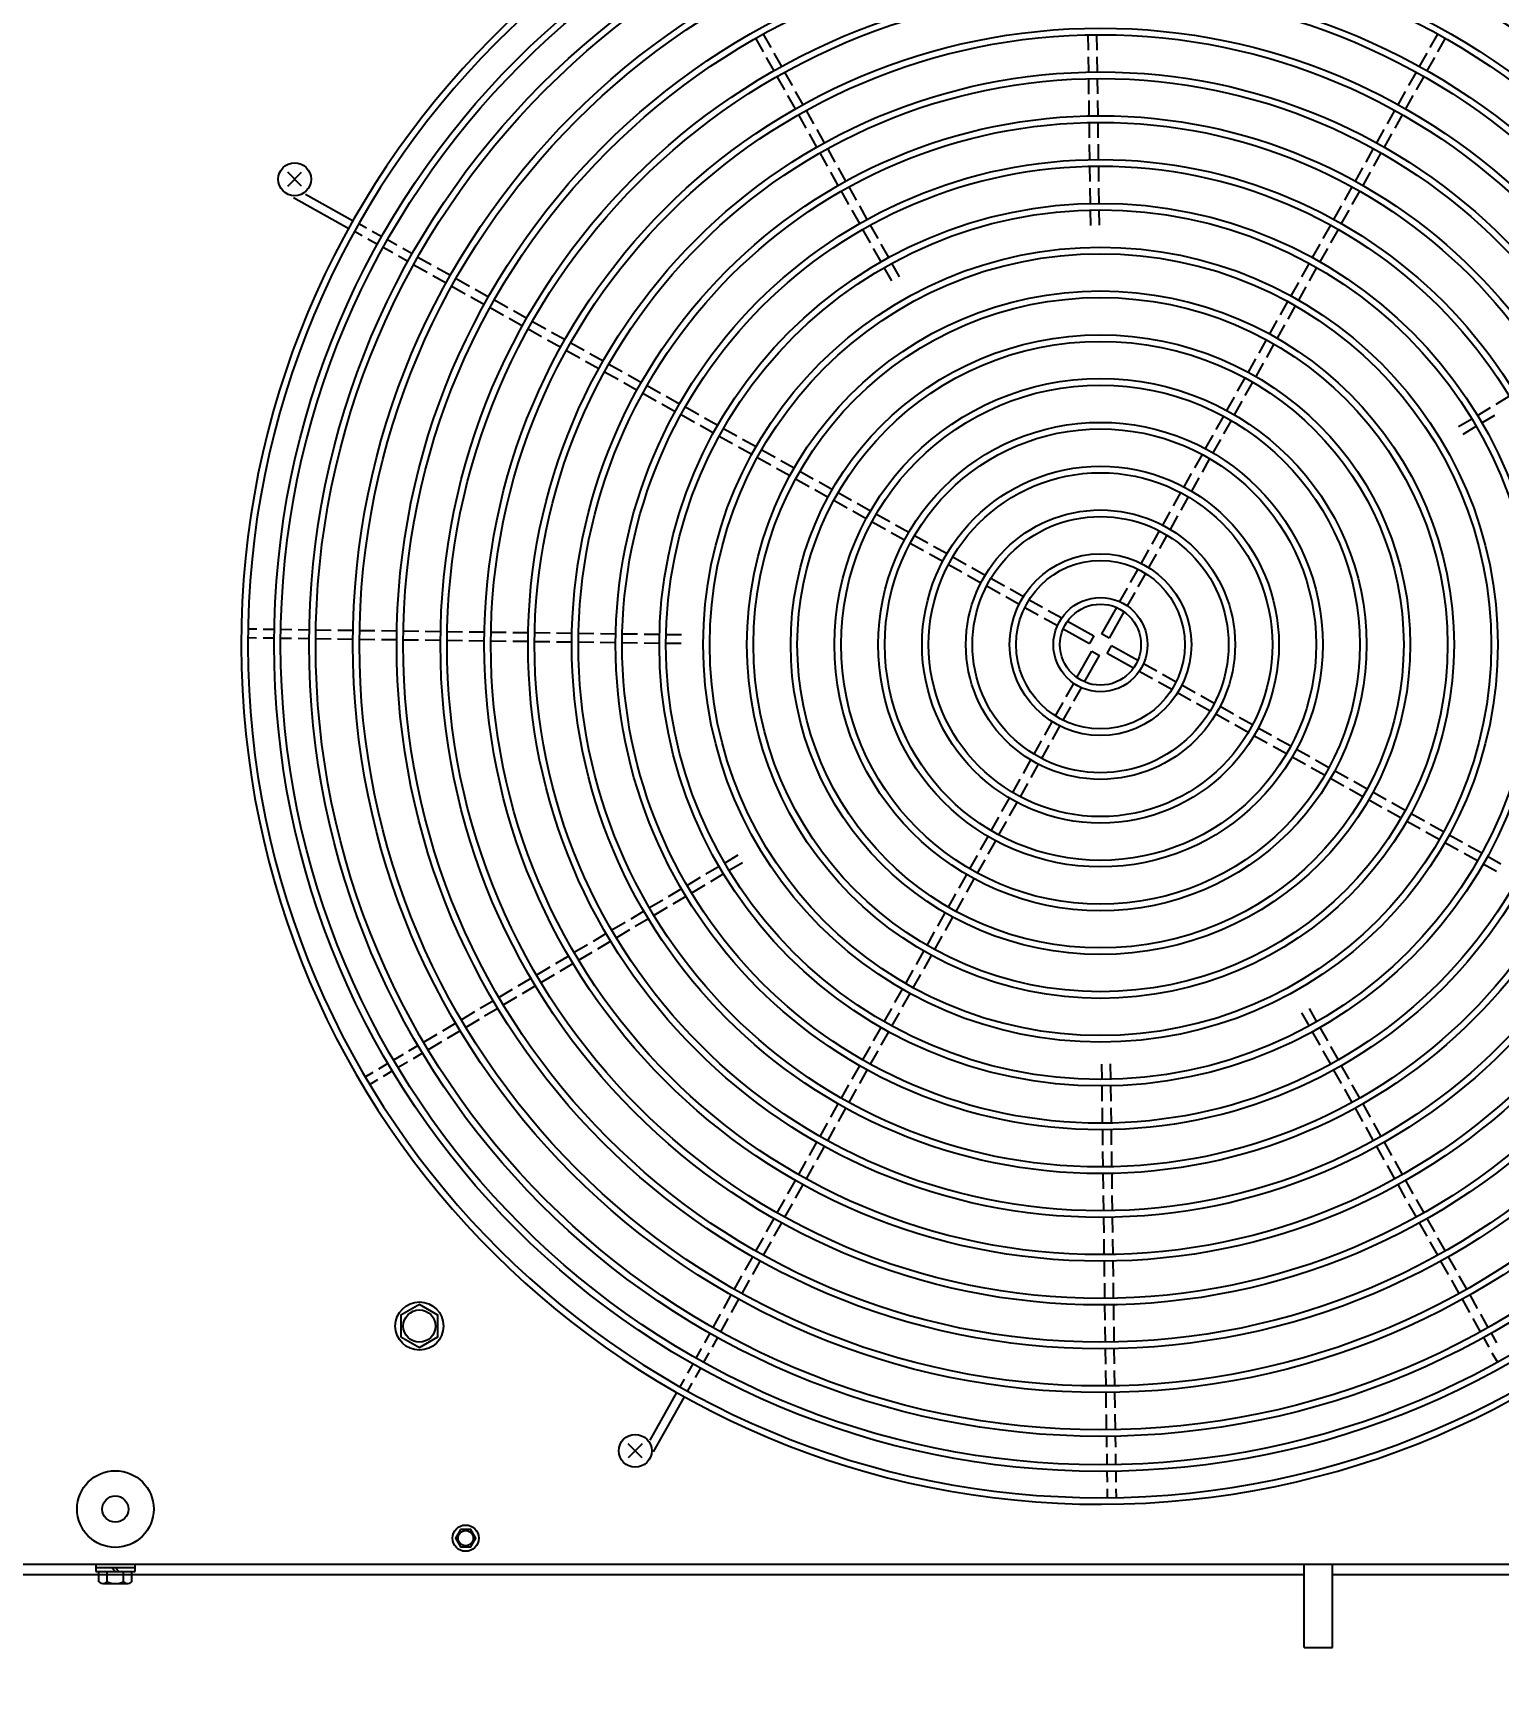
# Model space of a CAD drawing. Header units: millimetres. Extents: x -15161 to 10473752, y -72817 to 33960.
# Drawn here: x 72718.2 to 72785.1, y -45323.9 to -45247.9 of the extents above; entities that cross this region are included whole.
import ezdxf
from ezdxf import colors
from ezdxf.entities.mleader import LeaderData, LeaderLine
from ezdxf.enums import TextEntityAlignment as Align
from ezdxf.math import Vec2, Vec3

# ---------------------------------------------------------------- set-up
doc = ezdxf.new("R2010")
doc.units = ezdxf.units.MM
doc.styles.get("Standard").update_dxf_attribs({"font": 'arial.ttf'})

# ---------------------------------------------------------------- blocks, each defined once
blk = doc.blocks.new('機組圖灰底')
at = {"color": 8}
for p, q in [((81554.562, -33348.697), (81554.22, -33348.086)), ((81554.911, -33348.501), (81554.569, -33347.891)), ((81569.409, -33348.63), (81569.4, -33347.93)), ((81569.809, -33348.625), (81569.8, -33347.925)), ((81585.353, -33347.891), (81585.01, -33348.501)), ((81585.702, -33348.086), (81585.359, -33348.697)), ((81555.051, -33349.569), (81554.708, -33348.959)), ((81555.4, -33349.374), (81555.057, -33348.763)), ((81569.422, -33349.63), (81569.413, -33348.93)), ((81569.822, -33349.625), (81569.813, -33348.925)), ((81584.864, -33348.763), (81584.522, -33349.374)), ((81585.213, -33348.959), (81584.871, -33349.569)), ((81555.539, -33350.442), (81555.197, -33349.831)), ((81555.888, -33350.246), (81555.546, -33349.636)), ((81569.435, -33350.63), (81569.426, -33349.93)), ((81569.835, -33350.625), (81569.826, -33349.925)), ((81584.375, -33349.636), (81584.033, -33350.246)), ((81584.724, -33349.831), (81584.382, -33350.442)), ((81556.028, -33351.314), (81555.686, -33350.703)), ((81556.377, -33351.119), (81556.035, -33350.508)), ((81583.886, -33350.508), (81583.544, -33351.119)), ((81584.235, -33350.703), (81583.893, -33351.314)), ((81556.866, -33351.991), (81556.524, -33351.38)), ((81569.448, -33351.63), (81569.439, -33350.93)), ((81569.848, -33351.625), (81569.839, -33350.925)), ((81583.398, -33351.38), (81583.055, -33351.991)), ((81556.517, -33352.187), (81556.175, -33351.576)), ((81569.461, -33352.63), (81569.452, -33351.93)), ((81569.861, -33352.625), (81569.852, -33351.925)), ((81583.746, -33351.576), (81583.404, -33352.187)), ((81557.006, -33353.059), (81556.664, -33352.448)), ((81557.355, -33352.864), (81557.012, -33352.253)), ((81569.474, -33353.63), (81569.465, -33352.93)), ((81569.874, -33353.625), (81569.865, -33352.925)), ((81582.909, -33352.253), (81582.567, -33352.864)), ((81583.258, -33352.448), (81582.916, -33353.059)), ((81557.494, -33353.932), (81557.152, -33353.321)), ((81557.843, -33353.736), (81557.501, -33353.125)), ((81582.42, -33353.125), (81582.078, -33353.736)), ((81582.769, -33353.321), (81582.427, -33353.932)), ((81532.833, -33354.841), (81533.47, -33354.205)), ((81533.47, -33354.841), (81532.833, -33354.205)), ((81557.983, -33354.804), (81557.641, -33354.193)), ((81558.332, -33354.608), (81557.99, -33353.998)), ((81569.487, -33354.63), (81569.478, -33353.93)), ((81569.887, -33354.625), (81569.878, -33353.925)), ((81581.931, -33353.998), (81581.589, -33354.608)), ((81582.28, -33354.193), (81581.938, -33354.804)), ((81533.64, -33355.198), (81535.816, -33356.417)), ((81558.472, -33355.676), (81558.13, -33355.066)), ((81558.821, -33355.481), (81558.479, -33354.87)), ((81569.5, -33355.63), (81569.491, -33354.93)), ((81569.9, -33355.625), (81569.891, -33354.925)), ((81581.442, -33354.87), (81581.1, -33355.481)), ((81581.791, -33355.066), (81581.449, -33355.676)), ((81533.102, -33355.355), (81535.621, -33356.766)), ((81558.961, -33356.549), (81558.619, -33355.938)), ((81559.31, -33356.353), (81558.968, -33355.743)), ((81569.513, -33356.63), (81569.504, -33355.93)), ((81569.913, -33356.625), (81569.904, -33355.925)), ((81580.954, -33355.743), (81580.612, -33356.353)), ((81581.303, -33355.938), (81580.961, -33356.549)), ((81536.428, -33356.757), (81536.079, -33356.562)), ((81559.798, -33357.226), (81559.456, -33356.615)), ((81580.465, -33356.615), (81580.123, -33357.226)), ((81536.232, -33357.106), (81535.883, -33356.911)), ((81536.93, -33357.497), (81536.494, -33357.253)), ((81537.126, -33357.148), (81536.69, -33356.904)), ((81537.824, -33357.539), (81537.387, -33357.295)), ((81559.45, -33357.421), (81559.107, -33356.811)), ((81560.287, -33358.098), (81559.945, -33357.488)), ((81579.976, -33357.488), (81579.634, -33358.098)), ((81580.814, -33356.811), (81580.472, -33357.421)), ((81537.628, -33357.888), (81537.192, -33357.644)), ((81538.326, -33358.279), (81537.89, -33358.035)), ((81538.522, -33357.93), (81538.085, -33357.686)), ((81538.783, -33358.079), (81539.393, -33358.421)), ((81559.938, -33358.294), (81559.596, -33357.683)), ((81580.325, -33357.683), (81579.983, -33358.294)), ((81538.587, -33358.428), (81539.198, -33358.77)), ((81539.459, -33358.916), (81540.07, -33359.258)), ((81539.655, -33358.567), (81540.266, -33358.909)), ((81540.527, -33359.056), (81541.138, -33359.398)), ((81560.427, -33359.166), (81560.085, -33358.556)), ((81560.776, -33358.971), (81560.434, -33358.36)), ((81579.487, -33358.36), (81579.145, -33358.971)), ((81579.836, -33358.556), (81579.494, -33359.166)), ((81540.332, -33359.405), (81540.943, -33359.747)), ((81541.4, -33359.545), (81542.011, -33359.887)), ((81578.999, -33359.232), (81578.656, -33359.843)), ((81579.348, -33359.428), (81579.005, -33360.039)), ((81541.204, -33359.894), (81541.815, -33360.236)), ((81542.077, -33360.383), (81542.687, -33360.725)), ((81542.272, -33360.034), (81542.883, -33360.376)), ((81543.145, -33360.522), (81543.755, -33360.864)), ((81578.51, -33360.105), (81578.168, -33360.716)), ((81578.859, -33360.3), (81578.517, -33360.911)), ((81542.949, -33360.871), (81543.56, -33361.213)), ((81543.822, -33361.36), (81544.432, -33361.702)), ((81544.017, -33361.011), (81544.628, -33361.353)), ((81578.021, -33360.977), (81577.679, -33361.588)), ((81578.37, -33361.173), (81578.028, -33361.784)), ((81544.694, -33361.849), (81545.305, -33362.191)), ((81544.89, -33361.5), (81545.5, -33361.842)), ((81545.762, -33361.989), (81546.373, -33362.331)), ((81577.532, -33361.85), (81577.19, -33362.461)), ((81577.881, -33362.045), (81577.539, -33362.656)), ((81545.567, -33362.338), (81546.177, -33362.68)), ((81546.439, -33362.826), (81547.05, -33363.168)), ((81546.634, -33362.477), (81547.245, -33362.82)), ((81577.043, -33362.722), (81576.701, -33363.333)), ((81547.311, -33363.315), (81547.922, -33363.657)), ((81547.507, -33362.966), (81548.118, -33363.308)), ((81548.379, -33363.455), (81548.99, -33363.797)), ((81576.555, -33363.595), (81576.212, -33364.206)), ((81577.392, -33362.918), (81577.05, -33363.529)), ((81548.184, -33363.804), (81548.795, -33364.146)), ((81549.056, -33364.293), (81549.667, -33364.635)), ((81549.252, -33363.944), (81549.863, -33364.286)), ((81576.904, -33363.79), (81576.561, -33364.401)), ((81549.929, -33364.781), (81550.539, -33365.124)), ((81550.124, -33364.432), (81550.735, -33364.775)), ((81550.997, -33364.921), (81551.607, -33365.263)), ((81576.066, -33364.467), (81575.724, -33365.078)), ((81576.415, -33364.663), (81576.073, -33365.274)), ((81587.176, -33365.303), (81587.778, -33364.945)), ((81588.036, -33364.792), (81588.637, -33364.434)), ((81550.801, -33365.27), (81551.412, -33365.612)), ((81551.674, -33365.759), (81552.284, -33366.101)), ((81551.869, -33365.41), (81552.48, -33365.752)), ((81552.742, -33365.899), (81553.352, -33366.241)), ((81575.577, -33365.34), (81575.235, -33365.951)), ((81575.926, -33365.536), (81575.584, -33366.146)), ((81586.317, -33365.814), (81586.918, -33365.456)), ((81586.521, -33366.158), (81587.123, -33365.8)), ((81587.381, -33365.647), (81587.982, -33365.289)), ((81552.546, -33366.248), (81553.157, -33366.59)), ((81553.614, -33366.388), (81554.225, -33366.73)), ((81575.088, -33366.213), (81574.746, -33366.823)), ((81575.437, -33366.408), (81575.095, -33367.019)), ((81553.419, -33366.737), (81554.029, -33367.079)), ((81554.291, -33367.225), (81554.902, -33367.567)), ((81554.487, -33366.876), (81555.097, -33367.218)), ((81555.359, -33367.365), (81555.97, -33367.707)), ((81574.599, -33367.085), (81574.257, -33367.696)), ((81574.948, -33367.281), (81574.606, -33367.891)), ((81555.164, -33367.714), (81555.774, -33368.056)), ((81556.036, -33368.203), (81556.647, -33368.545)), ((81556.232, -33367.854), (81556.842, -33368.196)), ((81574.11, -33367.958), (81573.768, -33368.569)), ((81574.459, -33368.153), (81574.117, -33368.764)), ((81556.909, -33368.692), (81557.519, -33369.034)), ((81557.104, -33368.343), (81557.715, -33368.685)), ((81557.977, -33368.832), (81558.587, -33369.174)), ((81573.622, -33368.83), (81573.279, -33369.441)), ((81557.781, -33369.18), (81558.392, -33369.523)), ((81558.654, -33369.669), (81559.264, -33370.011)), ((81558.849, -33369.32), (81559.46, -33369.662)), ((81573.133, -33369.703), (81572.79, -33370.314)), ((81573.971, -33369.026), (81573.628, -33369.637)), ((81559.526, -33370.158), (81560.137, -33370.5)), ((81559.722, -33369.809), (81560.332, -33370.151)), ((81560.594, -33370.298), (81561.205, -33370.64)), ((81573.482, -33369.899), (81573.139, -33370.51)), ((81560.399, -33370.647), (81561.01, -33370.989)), ((81561.271, -33371.136), (81561.882, -33371.478)), ((81561.467, -33370.787), (81562.078, -33371.129)), ((81572.644, -33370.576), (81572.301, -33371.187)), ((81572.993, -33370.772), (81572.65, -33371.383)), ((81562.144, -33371.625), (81562.755, -33371.967)), ((81562.339, -33371.276), (81562.95, -33371.618)), ((81563.212, -33371.765), (81563.823, -33372.107)), ((81572.155, -33371.449), (81571.812, -33372.06)), ((81572.504, -33371.645), (81572.161, -33372.256)), ((81563.017, -33372.114), (81563.627, -33372.456)), ((81563.889, -33372.602), (81564.5, -33372.945)), ((81564.085, -33372.253), (81564.696, -33372.596)), ((81564.958, -33372.742), (81565.569, -33373.085)), ((81571.665, -33372.322), (81571.323, -33372.934)), ((81572.014, -33372.518), (81571.672, -33373.13)), ((81564.762, -33373.091), (81565.373, -33373.434)), ((81565.831, -33373.232), (81566.442, -33373.574)), ((81571.176, -33373.196), (81570.832, -33373.809)), ((81571.525, -33373.392), (81571.181, -33374.005)), ((81565.635, -33373.581), (81566.247, -33373.923)), ((81566.509, -33374.07), (81567.12, -33374.413)), ((81566.704, -33373.721), (81567.316, -33374.064)), ((81567.578, -33374.211), (81568.191, -33374.554)), ((81570.685, -33374.072), (81570.01, -33375.277)), ((81571.034, -33374.268), (81570.359, -33375.472)), ((81567.383, -33374.559), (81567.995, -33374.903)), ((81568.454, -33374.701), (81569.659, -33375.376)), ((81531.412, -33375.474), (81531.012, -33375.469)), ((81531.417, -33375.074), (81531.017, -33375.069)), ((81532.212, -33375.484), (81531.712, -33375.478)), ((81532.217, -33375.084), (81531.717, -33375.078)), ((81533.012, -33375.495), (81532.512, -33375.488)), ((81533.017, -33375.095), (81532.517, -33375.088)), ((81533.812, -33375.505), (81533.312, -33375.499)), ((81533.817, -33375.105), (81533.317, -33375.099)), ((81534.812, -33375.52), (81534.112, -33375.511)), ((81534.817, -33375.12), (81534.117, -33375.111)), ((81535.811, -33375.533), (81535.112, -33375.524)), ((81535.817, -33375.133), (81535.117, -33375.124)), ((81536.811, -33375.546), (81536.111, -33375.536)), ((81536.817, -33375.146), (81536.117, -33375.136)), ((81537.811, -33375.558), (81537.111, -33375.549)), ((81537.817, -33375.158), (81537.117, -33375.149)), ((81538.811, -33375.571), (81538.111, -33375.562)), ((81538.816, -33375.171), (81538.117, -33375.162)), ((81539.811, -33375.584), (81539.111, -33375.575)), ((81539.816, -33375.184), (81539.116, -33375.175)), ((81540.811, -33375.597), (81540.111, -33375.588)), ((81540.816, -33375.197), (81540.116, -33375.188)), ((81541.811, -33375.61), (81541.111, -33375.601)), ((81541.816, -33375.21), (81541.116, -33375.201)), ((81542.811, -33375.623), (81542.111, -33375.614)), ((81542.816, -33375.223), (81542.116, -33375.214)), ((81543.811, -33375.636), (81543.111, -33375.627)), ((81543.816, -33375.236), (81543.116, -33375.227)), ((81544.811, -33375.649), (81544.111, -33375.64)), ((81544.816, -33375.249), (81544.116, -33375.24)), ((81545.811, -33375.662), (81545.111, -33375.653)), ((81545.816, -33375.262), (81545.116, -33375.253)), ((81546.811, -33375.675), (81546.111, -33375.666)), ((81546.816, -33375.275), (81546.116, -33375.266)), ((81547.811, -33375.688), (81547.111, -33375.679)), ((81547.816, -33375.288), (81547.116, -33375.279)), ((81548.811, -33375.701), (81548.111, -33375.692)), ((81548.816, -33375.301), (81548.116, -33375.292)), ((81549.811, -33375.714), (81549.111, -33375.705)), ((81549.816, -33375.314), (81549.116, -33375.305)), ((81550.811, -33375.727), (81550.111, -33375.718)), ((81550.816, -33375.327), (81550.116, -33375.318)), ((81568.258, -33375.05), (81569.463, -33375.725)), ((81569.659, -33375.376), (81569.463, -33375.725)), ((81570.359, -33375.472), (81570.01, -33375.277)), ((81568.887, -33377.281), (81569.562, -33376.077)), ((81569.236, -33377.477), (81569.911, -33376.272)), ((81569.562, -33376.077), (81569.911, -33376.272)), ((81570.263, -33376.173), (81570.458, -33375.824)), ((81571.467, -33376.848), (81570.263, -33376.173)), ((81571.663, -33376.499), (81570.458, -33375.824)), ((81572.343, -33377.338), (81571.73, -33376.995)), ((81572.539, -33376.99), (81571.926, -33376.646)), ((81573.413, -33377.479), (81572.801, -33377.136)), ((81568.397, -33378.157), (81568.74, -33377.544)), ((81568.746, -33378.353), (81569.089, -33377.74)), ((81573.217, -33377.828), (81572.605, -33377.485)), ((81574.091, -33378.317), (81573.479, -33377.975)), ((81574.286, -33377.968), (81573.675, -33377.626)), ((81567.907, -33379.031), (81568.25, -33378.419)), ((81568.256, -33379.227), (81568.599, -33378.615)), ((81574.964, -33378.807), (81574.352, -33378.464)), ((81575.159, -33378.458), (81574.548, -33378.115)), ((81576.032, -33378.947), (81575.421, -33378.604)), ((81567.418, -33379.904), (81567.76, -33379.293)), ((81567.767, -33380.1), (81568.109, -33379.489)), ((81575.836, -33379.296), (81575.225, -33378.953)), ((81576.709, -33379.784), (81576.098, -33379.442)), ((81576.905, -33379.435), (81576.294, -33379.093)), ((81577.777, -33379.924), (81577.166, -33379.582)), ((81566.929, -33380.777), (81567.271, -33380.166)), ((81567.278, -33380.973), (81567.62, -33380.362)), ((81577.582, -33380.273), (81576.971, -33379.931)), ((81578.65, -33380.413), (81578.039, -33380.071)), ((81566.44, -33381.65), (81566.782, -33381.039)), ((81578.454, -33380.762), (81577.844, -33380.42)), ((81579.327, -33381.251), (81578.716, -33380.909)), ((81579.523, -33380.902), (81578.912, -33380.56)), ((81580.395, -33381.391), (81579.784, -33381.049)), ((81566.789, -33381.846), (81567.131, -33381.235)), ((81580.2, -33381.74), (81579.589, -33381.398)), ((81581.268, -33381.88), (81580.657, -33381.538)), ((81565.951, -33382.523), (81566.293, -33381.912)), ((81566.3, -33382.719), (81566.642, -33382.108)), ((81581.072, -33382.229), (81580.461, -33381.887)), ((81581.945, -33382.717), (81581.334, -33382.375)), ((81582.14, -33382.369), (81581.529, -33382.026)), ((81583.013, -33382.857), (81582.402, -33382.515)), ((81565.462, -33383.396), (81565.804, -33382.785)), ((81565.811, -33383.591), (81566.153, -33382.98)), ((81582.817, -33383.206), (81582.206, -33382.864)), ((81583.69, -33383.695), (81583.079, -33383.353)), ((81583.885, -33383.346), (81583.274, -33383.004)), ((81564.973, -33384.268), (81565.315, -33383.658)), ((81565.322, -33384.464), (81565.664, -33383.853)), ((81584.562, -33384.184), (81583.951, -33383.842)), ((81584.758, -33383.835), (81584.147, -33383.493)), ((81585.63, -33384.324), (81585.019, -33383.982)), ((81564.484, -33385.141), (81564.826, -33384.53)), ((81564.833, -33385.336), (81565.175, -33384.726)), ((81585.435, -33384.673), (81584.824, -33384.331)), ((81586.307, -33385.161), (81585.696, -33384.819)), ((81586.503, -33384.812), (81585.892, -33384.47)), ((81553.4, -33385.391), (81552.799, -33385.749)), ((81563.995, -33386.013), (81564.337, -33385.403)), ((81564.344, -33386.209), (81564.686, -33385.598)), ((81587.18, -33385.65), (81586.569, -33385.308)), ((81587.375, -33385.301), (81586.764, -33384.959)), ((81588.248, -33385.79), (81587.637, -33385.448)), ((81551.681, -33386.413), (81551.079, -33386.771)), ((81552.541, -33385.902), (81551.939, -33386.26)), ((81552.745, -33386.246), (81552.143, -33386.604)), ((81553.605, -33385.735), (81553.003, -33386.092)), ((81563.506, -33386.886), (81563.849, -33386.275)), ((81588.052, -33386.139), (81587.441, -33385.797)), ((81550.822, -33386.924), (81550.22, -33387.282)), ((81551.886, -33386.757), (81551.284, -33387.115)), ((81563.018, -33387.759), (81563.36, -33387.148)), ((81563.855, -33387.082), (81564.198, -33386.471)), ((81549.103, -33387.947), (81548.501, -33388.305)), ((81549.962, -33387.436), (81549.36, -33387.793)), ((81550.167, -33387.779), (81549.565, -33388.137)), ((81551.026, -33387.268), (81550.424, -33387.626)), ((81563.367, -33387.954), (81563.709, -33387.343)), ((81548.243, -33388.458), (81547.641, -33388.816)), ((81549.307, -33388.291), (81548.705, -33388.648)), ((81562.529, -33388.631), (81562.871, -33388.02)), ((81562.878, -33388.827), (81563.22, -33388.216)), ((81546.524, -33389.48), (81545.922, -33389.838)), ((81547.384, -33388.969), (81546.782, -33389.327)), ((81547.588, -33389.313), (81546.986, -33389.671)), ((81548.448, -33388.802), (81547.846, -33389.16)), ((81562.04, -33389.504), (81562.382, -33388.893)), ((81562.389, -33389.699), (81562.731, -33389.088)), ((81545.665, -33389.992), (81545.063, -33390.349)), ((81546.729, -33389.824), (81546.127, -33390.182)), ((81561.551, -33390.376), (81561.893, -33389.765)), ((81561.9, -33390.572), (81562.242, -33389.961)), ((81544.805, -33390.503), (81544.203, -33390.861)), ((81545.01, -33390.846), (81544.408, -33391.204)), ((81545.869, -33390.335), (81545.267, -33390.693)), ((81561.062, -33391.249), (81561.405, -33390.638)), ((81561.411, -33391.444), (81561.754, -33390.833)), ((81543.086, -33391.525), (81542.484, -33391.883)), ((81543.946, -33391.014), (81543.344, -33391.372)), ((81544.15, -33391.358), (81543.548, -33391.715)), ((81560.574, -33392.121), (81560.916, -33391.51)), ((81560.923, -33392.316), (81561.265, -33391.706)), ((81542.227, -33392.036), (81541.625, -33392.394)), ((81542.431, -33392.38), (81541.829, -33392.738)), ((81543.291, -33391.869), (81542.689, -33392.227)), ((81560.085, -33392.993), (81560.427, -33392.383)), ((81579.494, -33392.383), (81579.836, -33392.993)), ((81540.508, -33393.059), (81539.906, -33393.416)), ((81541.367, -33392.547), (81540.765, -33392.905)), ((81541.572, -33392.891), (81540.97, -33393.249)), ((81559.596, -33393.866), (81559.938, -33393.255)), ((81560.434, -33393.189), (81560.776, -33392.578)), ((81579.145, -33392.578), (81579.487, -33393.189)), ((81579.983, -33393.255), (81580.325, -33393.866)), ((81539.648, -33393.57), (81539.046, -33393.928)), ((81539.853, -33393.914), (81539.251, -33394.271)), ((81540.712, -33393.402), (81540.11, -33393.76)), ((81559.945, -33394.061), (81560.287, -33393.451)), ((81579.634, -33393.451), (81579.976, -33394.061)), ((81538.1, -33394.488), (81537.67, -33394.744)), ((81538.788, -33394.079), (81538.358, -33394.335)), ((81538.992, -33394.423), (81538.562, -33394.679)), ((81559.107, -33394.738), (81559.45, -33394.128)), ((81559.456, -33394.934), (81559.798, -33394.323)), ((81580.123, -33394.323), (81580.465, -33394.934)), ((81580.472, -33394.128), (81580.814, -33394.738)), ((81536.725, -33395.306), (81536.381, -33395.511)), ((81537.412, -33394.897), (81536.983, -33395.153)), ((81537.617, -33395.241), (81537.187, -33395.497)), ((81538.305, -33394.832), (81537.875, -33395.088)), ((81558.619, -33395.611), (81558.961, -33395)), ((81558.968, -33395.806), (81559.31, -33395.196)), ((81570.008, -33394.924), (81570.017, -33395.624)), ((81570.408, -33394.919), (81570.417, -33395.619)), ((81580.612, -33395.196), (81580.954, -33395.806)), ((81580.961, -33395), (81581.303, -33395.611)), ((81536.929, -33395.65), (81536.586, -33395.854)), ((81558.13, -33396.483), (81558.472, -33395.873)), ((81558.479, -33396.679), (81558.821, -33396.068)), ((81570.021, -33395.924), (81570.03, -33396.624)), ((81570.421, -33395.919), (81570.43, -33396.619)), ((81581.1, -33396.068), (81581.442, -33396.679)), ((81581.449, -33395.873), (81581.791, -33396.483)), ((81557.641, -33397.356), (81557.983, -33396.745)), ((81557.99, -33397.551), (81558.332, -33396.941)), ((81570.034, -33396.924), (81570.043, -33397.624)), ((81570.434, -33396.919), (81570.443, -33397.619)), ((81581.589, -33396.941), (81581.931, -33397.551)), ((81581.938, -33396.745), (81582.28, -33397.356)), ((81557.152, -33398.228), (81557.494, -33397.617)), ((81557.501, -33398.424), (81557.843, -33397.813)), ((81582.078, -33397.813), (81582.42, -33398.424)), ((81582.427, -33397.617), (81582.769, -33398.228)), ((81556.664, -33399.101), (81557.006, -33398.49)), ((81570.047, -33397.924), (81570.056, -33398.624)), ((81570.447, -33397.919), (81570.456, -33398.619)), ((81582.916, -33398.49), (81583.258, -33399.101)), ((81556.175, -33399.973), (81556.517, -33399.362)), ((81557.012, -33399.296), (81557.355, -33398.685)), ((81570.06, -33398.924), (81570.069, -33399.624)), ((81570.46, -33398.919), (81570.469, -33399.619)), ((81582.567, -33398.685), (81582.909, -33399.296)), ((81583.404, -33399.362), (81583.746, -33399.973)), ((81556.524, -33400.169), (81556.866, -33399.558)), ((81570.073, -33399.924), (81570.082, -33400.624)), ((81570.473, -33399.919), (81570.482, -33400.619)), ((81583.055, -33399.558), (81583.398, -33400.169)), ((81555.686, -33400.846), (81556.028, -33400.235)), ((81556.035, -33401.041), (81556.377, -33400.43)), ((81583.544, -33400.43), (81583.886, -33401.041)), ((81583.893, -33400.235), (81584.235, -33400.846)), ((81555.197, -33401.718), (81555.539, -33401.107)), ((81555.546, -33401.913), (81555.888, -33401.303)), ((81570.086, -33400.924), (81570.095, -33401.624)), ((81570.486, -33400.919), (81570.495, -33401.619)), ((81584.033, -33401.303), (81584.375, -33401.913)), ((81584.382, -33401.107), (81584.724, -33401.718)), ((81554.708, -33402.59), (81555.051, -33401.98)), ((81555.057, -33402.786), (81555.4, -33402.175)), ((81570.099, -33401.924), (81570.108, -33402.624)), ((81570.499, -33401.919), (81570.508, -33402.619)), ((81584.522, -33402.175), (81584.864, -33402.786)), ((81584.871, -33401.98), (81585.213, -33402.59)), ((81554.22, -33403.463), (81554.562, -33402.852)), ((81554.569, -33403.658), (81554.911, -33403.048)), ((81570.112, -33402.924), (81570.121, -33403.624)), ((81570.512, -33402.919), (81570.521, -33403.619)), ((81585.01, -33403.048), (81585.353, -33403.658)), ((81585.359, -33402.852), (81585.702, -33403.463)), ((81553.731, -33404.335), (81554.073, -33403.725)), ((81554.08, -33404.531), (81554.422, -33403.92)), ((81570.125, -33403.924), (81570.134, -33404.624)), ((81570.525, -33403.919), (81570.534, -33404.619)), ((81585.499, -33403.92), (81585.841, -33404.531)), ((81585.848, -33403.725), (81586.19, -33404.335)), ((81553.242, -33405.208), (81553.584, -33404.597)), ((81586.337, -33404.597), (81586.679, -33405.208)), ((81553.591, -33405.403), (81553.933, -33404.793)), ((81570.138, -33404.924), (81570.147, -33405.624)), ((81570.538, -33404.919), (81570.547, -33405.619)), ((81585.988, -33404.793), (81586.33, -33405.403)), ((81552.753, -33406.08), (81553.096, -33405.469)), ((81553.102, -33406.276), (81553.445, -33405.665)), ((81570.151, -33405.924), (81570.16, -33406.624)), ((81570.551, -33405.919), (81570.56, -33406.619)), ((81586.477, -33405.665), (81586.819, -33406.276)), ((81586.826, -33405.469), (81587.168, -33406.08)), ((81552.265, -33406.953), (81552.607, -33406.342)), ((81552.614, -33407.148), (81552.956, -33406.537)), ((81570.164, -33406.924), (81570.173, -33407.624)), ((81570.564, -33406.919), (81570.573, -33407.619)), ((81586.965, -33406.537), (81587.308, -33407.148)), ((81587.314, -33406.342), (81587.657, -33406.953)), ((81552.117, -33407.214), (81551.872, -33407.65)), ((81552.466, -33407.409), (81552.221, -33407.845)), ((81587.454, -33407.41), (81587.699, -33407.846)), ((81587.803, -33407.214), (81588.048, -33407.651)), ((81551.726, -33407.911), (81551.481, -33408.348)), ((81552.075, -33408.107), (81551.83, -33408.543)), ((81570.177, -33407.924), (81570.186, -33408.624)), ((81570.577, -33407.919), (81570.586, -33408.619)), ((81587.845, -33408.108), (81588.09, -33408.544)), ((81551.335, -33408.609), (81551.09, -33409.046)), ((81551.683, -33408.805), (81551.439, -33409.241)), ((81570.19, -33408.924), (81570.199, -33409.624)), ((81570.59, -33408.919), (81570.599, -33409.618)), ((81549.384, -33412.095), (81550.603, -33409.919)), ((81550.943, -33409.307), (81550.748, -33409.656)), ((81551.292, -33409.503), (81551.097, -33409.852)), ((81570.203, -33409.924), (81570.212, -33410.624)), ((81570.603, -33409.918), (81570.612, -33410.618)), ((81549.541, -33412.633), (81550.952, -33410.114)), ((81570.215, -33410.924), (81570.225, -33411.624)), ((81570.615, -33410.918), (81570.625, -33411.618)), ((81549.027, -33412.902), (81548.391, -33412.265)), ((81549.027, -33412.265), (81548.391, -33412.902)), ((81570.234, -33411.923), (81570.241, -33412.423)), ((81570.634, -33411.918), (81570.641, -33412.418)), ((81570.245, -33412.723), (81570.251, -33413.223)), ((81570.245, -33412.723), (81570.251, -33413.223)), ((81570.645, -33412.718), (81570.651, -33413.218)), ((81570.645, -33412.718), (81570.651, -33413.218)), ((81570.255, -33413.523), (81570.258, -33413.774)), ((81570.255, -33413.523), (81570.262, -33414.023)), ((81570.655, -33413.518), (81570.658, -33413.774)), ((81570.655, -33413.518), (81570.662, -33414.018)), ((81570.266, -33414.323), (81570.271, -33414.723)), ((81570.666, -33414.318), (81570.671, -33414.718)), ((81614.961, -33417.774), (81434.961, -33417.774)), ((81614.841, -33417.774), (81435.081, -33417.774)), ((81579.261, -33418.244), (81470.661, -33418.244)), ((81524.061, -33417.774), (81524.061, -33418.094)), ((81525.861, -33417.774), (81524.061, -33417.774)), ((81525.861, -33417.934), (81524.061, -33417.934)), ((81524.061, -33418.094), (81525.861, -33418.094)), ((81524.211, -33418.574), (81524.211, -33418.094)), ((81524.586, -33418.574), (81524.586, -33418.094)), ((81524.801, -33417.934), (81524.961, -33418.094)), ((81524.961, -33417.934), (81525.121, -33418.094)), ((81525.336, -33418.574), (81525.336, -33418.094)), ((81525.711, -33418.574), (81525.711, -33418.094)), ((81525.861, -33418.094), (81525.861, -33417.774)), ((81579.261, -33421.564), (81579.261, -33417.774)), ((81580.561, -33421.564), (81580.561, -33417.774)), ((81611.711, -33418.244), (81580.561, -33418.244)), ((81524.398, -33418.644), (81525.523, -33418.644)), ((81579.261, -33421.564), (81580.561, -33421.564))]:
    blk.add_line(p, q, dxfattribs=at)
for points in [[(81537.999, -33407.377), (81538.848, -33407.867), (81539.697, -33407.377), (81539.697, -33406.397), (81538.848, -33405.907), (81537.999, -33406.397)], [(81540.731, -33416.176), (81540.501, -33416.574), (81540.731, -33416.973), (81541.191, -33416.973), (81541.421, -33416.574), (81541.191, -33416.176)]]:
    blk.add_lwpolyline(points, close=True, dxfattribs=at)
for centre, radius in [((81569.961, -33375.774), 37.75), ((81569.961, -33375.774), 37.45), ((81569.961, -33375.774), 36.15), ((81569.961, -33375.774), 35.85), ((81569.961, -33375.774), 34.15), ((81569.961, -33375.774), 33.85), ((81569.961, -33375.774), 32.15), ((81569.961, -33375.774), 31.85), ((81569.961, -33375.774), 30.15), ((81569.961, -33375.774), 29.85), ((81569.961, -33375.774), 28.15), ((81569.961, -33375.774), 27.85), ((81569.961, -33375.774), 26.15), ((81569.961, -33375.774), 25.85), ((81569.961, -33375.774), 24.15), ((81569.961, -33375.774), 23.85), ((81569.961, -33375.774), 22.15), ((81533.151, -33354.523), 0.75), ((81569.961, -33375.774), 21.85), ((81569.961, -33375.774), 20.15), ((81569.961, -33375.774), 19.85), ((81569.961, -33375.774), 18.15), ((81569.961, -33375.774), 17.85), ((81569.961, -33375.774), 16.15), ((81569.961, -33375.774), 15.85), ((81569.961, -33375.774), 14.15), ((81569.961, -33375.774), 13.85), ((81569.961, -33375.774), 12.15), ((81569.961, -33375.774), 11.85), ((81569.961, -33375.774), 10.15), ((81569.961, -33375.774), 9.85), ((81569.961, -33375.774), 8.15), ((81569.961, -33375.774), 7.85), ((81569.961, -33375.774), 6.15), ((81569.961, -33375.774), 5.85), ((81569.961, -33375.774), 4.15), ((81569.961, -33375.774), 3.85), ((81569.961, -33375.774), 2.15), ((81569.961, -33375.774), 1.85), ((81538.848, -33406.887), 1.1), ((81538.848, -33406.887), 0.735), ((81548.709, -33412.584), 0.75), ((81524.961, -33415.244), 1.75), ((81524.961, -33415.244), 0.6), ((81540.961, -33416.574), 0.6), ((81540.961, -33416.574), 0.345)]:
    blk.add_circle(centre, radius, dxfattribs=at)
for centre, radius, start, end in [((81569.961, -33375.774), 39.25, 271.55685, 271.54581), ((81569.961, -33375.774), 38.95, 271.57203, 271.5714), ((81524.398, -33418.358), 0.286, 229.05544, 310.94456), ((81524.961, -33417.605), 1.039, 248.85295, 291.14705), ((81525.523, -33418.358), 0.286, 229.05544, 310.94456)]:
    blk.add_arc(centre, radius, start, end, dxfattribs=at)
blk = doc.blocks.new('_DetailCallout')
at = {"color": 0, "linetype": 'ByBlock', "lineweight": -2, "transparency": 16777216}
blk.add_line((8, 0), (-8, 0), dxfattribs=at)
blk.add_circle((0, 0), 8, dxfattribs=at)
at = {"color": 0, "transparency": 16777216}
for tag, p in [('視圖號碼', (0, 1)), ('圖紙號碼', (0, -6))]:
    blk.add_attdef(tag, text='', height=3, dxfattribs=at).set_placement(p, align=Align.CENTER)

msp = doc.modelspace()

# ---------------------------------------------------------------- block references
at = {"color": 190}
msp.add_blockref('機組圖灰底', (-8803.0592, -11899.9929), dxfattribs=at)

# ---------------------------------------------------------------- leaders
at = {"color": 54}
ml = msp.add_multileader_block('Standard', dxfattribs=at)
ml.set_content('_DetailCallout', color=54, scale=15)
ml.set_attribute('視圖號碼', '冷凍庫', width=0)
ml.set_attribute('圖紙號碼', 'A機', width=0)
ml.set_leader_properties()
ml.build(insert=Vec2(0, 0))
ml.multileader.update_dxf_attribs({"leader_type": 0})
ctx = ml.context
ctx.base_point, ctx.plane_origin = Vec3(72812.0214, -45537.7069), Vec3(72932.0214, -45537.7069)
notes = []
notes.append((ctx, [(0, (0, 0, 0), (0, 0), (1, 0), 1, [])]))
ctx.block.insert = Vec3(72932.0214, -45537.7069)
ml = msp.add_multileader_block('Standard', dxfattribs=at)
ml.set_content('_DetailCallout', color=54, scale=15)
ml.set_attribute('視圖號碼', '冷凍庫', width=0)
ml.set_attribute('圖紙號碼', 'B機', width=0)
ml.set_leader_properties()
ml.build(insert=Vec2(0, 0))
ml.multileader.update_dxf_attribs({"leader_type": 0})
ctx = ml.context
ctx.base_point, ctx.plane_origin = Vec3(73232.1414, -45537.0769), Vec3(73352.1414, -45537.0769)
notes.append((ctx, [(0, (0, 0, 0), (0, 0), (1, 0), 1, [])]))
ctx.block.insert = Vec3(73352.1414, -45537.0769)
ml = msp.add_multileader_block('Standard', dxfattribs=at)
ml.set_content('_DetailCallout', color=54, scale=15)
ml.set_attribute('視圖號碼', '冷凍庫', width=0)
ml.set_attribute('圖紙號碼', 'C機', width=0)
ml.set_leader_properties()
ml.build(insert=Vec2(0, 0))
ml.multileader.update_dxf_attribs({"leader_type": 0})
ctx = ml.context
ctx.base_point, ctx.plane_origin = Vec3(73652.3814, -45537.0769), Vec3(73772.3814, -45537.0769)
notes.append((ctx, [(0, (0, 0, 0), (0, 0), (1, 0), 1, [])]))
ctx.block.insert = Vec3(73772.3814, -45537.0769)
ml = msp.add_multileader_block('Standard', dxfattribs=at)
ml.set_content('_DetailCallout', color=54, scale=15)
ml.set_attribute('視圖號碼', '冷凍庫', width=0)
ml.set_attribute('圖紙號碼', 'D機', width=0)
ml.set_leader_properties()
ml.build(insert=Vec2(0, 0))
ml.multileader.update_dxf_attribs({"leader_type": 0})
ctx = ml.context
ctx.base_point, ctx.plane_origin = Vec3(74072.6214, -45537.0769), Vec3(74192.6214, -45537.0769)
notes.append((ctx, [(0, (0, 0, 0), (0, 0), (1, 0), 1, [])]))
ctx.block.insert = Vec3(74192.6214, -45537.0769)
ml = msp.add_multileader_block('Standard', dxfattribs=at)
ml.set_content('_DetailCallout', color=54, scale=15)
ml.set_attribute('視圖號碼', '冷凍庫', width=0)
ml.set_attribute('圖紙號碼', 'E機', width=0)
ml.set_leader_properties()
ml.build(insert=Vec2(0, 0))
ml.multileader.update_dxf_attribs({"leader_type": 0})
ctx = ml.context
ctx.base_point, ctx.plane_origin = Vec3(74492.8614, -45537.0769), Vec3(74612.8614, -45537.0769)
notes.append((ctx, [(0, (0, 0, 0), (0, 0), (1, 0), 1, [])]))
ctx.block.insert = Vec3(74612.8614, -45537.0769)
at = {"color": 30}
ml = msp.add_multileader_block('Standard', dxfattribs=at)
ml.set_content('_DetailCallout', color=30, scale=15)
ml.set_attribute('視圖號碼', '冷凍庫', width=0)
ml.set_attribute('圖紙號碼', 'C', width=0)
ml.set_leader_properties()
ml.build(insert=Vec2(0, 0))
ml.multileader.update_dxf_attribs({"leader_type": 0})
ctx = ml.context
ctx.base_point, ctx.plane_origin = Vec3(73747.1906, -45888.0748), Vec3(73867.1906, -45888.0748)
notes.append((ctx, [(0, (0, 0, 0), (0, 0), (1, 0), 1, [])]))
ctx.block.insert = Vec3(73867.1906, -45888.0748)
ml = msp.add_multileader_block('Standard', dxfattribs=at)
ml.set_content('_DetailCallout', color=30, scale=15)
ml.set_attribute('視圖號碼', '冷凍庫', width=0)
ml.set_attribute('圖紙號碼', 'B', width=0)
ml.set_leader_properties()
ml.build(insert=Vec2(0, 0))
ml.multileader.update_dxf_attribs({"leader_type": 0})
ctx = ml.context
ctx.base_point, ctx.plane_origin = Vec3(73747.1906, -46477.6264), Vec3(73867.1906, -46477.6264)
notes.append((ctx, [(0, (0, 0, 0), (0, 0), (1, 0), 1, [])]))
ctx.block.insert = Vec3(73867.1906, -46477.6264)
ml = msp.add_multileader_block('Standard', dxfattribs=at)
ml.set_content('_DetailCallout', color=30, scale=15)
ml.set_attribute('視圖號碼', '冷凍庫', width=0)
ml.set_attribute('圖紙號碼', 'A', width=0)
ml.set_leader_properties()
ml.build(insert=Vec2(0, 0))
ml.multileader.update_dxf_attribs({"leader_type": 0})
ctx = ml.context
ctx.base_point, ctx.plane_origin = Vec3(73092.534, -46911.4455), Vec3(73212.534, -46911.4455)
notes.append((ctx, [(0, (0, 0, 0), (0, 0), (1, 0), 1, [])]))
ctx.block.insert = Vec3(73212.534, -46911.4455)
ml = msp.add_multileader_block('Standard', dxfattribs=at)
ml.set_content('_DetailCallout', color=30, scale=15)
ml.set_attribute('視圖號碼', '冷凍庫', width=0)
ml.set_attribute('圖紙號碼', 'D', width=0)
ml.set_leader_properties()
ml.build(insert=Vec2(0, 0))
ml.multileader.update_dxf_attribs({"leader_type": 0})
ctx = ml.context
ctx.base_point, ctx.plane_origin = Vec3(73737.1917, -48120.99), Vec3(73857.1917, -48120.99)
notes.append((ctx, [(0, (0, 0, 0), (0, 0), (1, 0), 1, [])]))
ctx.block.insert = Vec3(73857.1917, -48120.99)
ml = msp.add_multileader_block('Standard', dxfattribs=at)
ml.set_content('_DetailCallout', color=30, scale=15)
ml.set_attribute('視圖號碼', '冷凍庫', width=0)
ml.set_attribute('圖紙號碼', 'E', width=0)
ml.set_leader_properties()
ml.build(insert=Vec2(0, 0))
ml.multileader.update_dxf_attribs({"leader_type": 0})
ctx = ml.context
ctx.base_point, ctx.plane_origin = Vec3(75349.539, -47538.8607), Vec3(75469.539, -47538.8607)
notes.append((ctx, [(0, (0, 0, 0), (0, 0), (1, 0), 1, [])]))
ctx.block.insert = Vec3(75469.539, -47538.8607)
ml = msp.add_multileader_block('Standard', dxfattribs=at)
ml.set_content('_DetailCallout', color=30, scale=15)
ml.set_attribute('視圖號碼', '緩衝區', width=0)
ml.set_attribute('圖紙號碼', 'A', width=0)
ml.set_leader_properties()
ml.build(insert=Vec2(0, 0))
ml.multileader.update_dxf_attribs({"leader_type": 0})
ctx = ml.context
ctx.base_point, ctx.plane_origin = Vec3(72930.2696, -47926.6657), Vec3(73050.2696, -47926.6657)
notes.append((ctx, [(0, (0, 0, 0), (0, 0), (1, 0), 1, [])]))
ctx.block.insert = Vec3(73050.2696, -47926.6657)
ml = msp.add_multileader_block('Standard', dxfattribs=at)
ml.set_content('_DetailCallout', color=30, scale=15)
ml.set_attribute('視圖號碼', '碼頭區', width=0)
ml.set_attribute('圖紙號碼', 'A', width=0)
ml.set_leader_properties()
ml.build(insert=Vec2(0, 0))
ml.multileader.update_dxf_attribs({"leader_type": 0})
ctx = ml.context
ctx.base_point, ctx.plane_origin = Vec3(72894.7044, -48572.189), Vec3(73014.7044, -48572.189)
notes.append((ctx, [(0, (0, 0, 0), (0, 0), (1, 0), 1, [])]))
ctx.block.insert = Vec3(73014.7044, -48572.189)
ml = msp.add_multileader_block('Standard', dxfattribs=at)
ml.set_content('_DetailCallout', color=30, scale=15)
ml.set_attribute('視圖號碼', '急速庫', width=0)
ml.set_attribute('圖紙號碼', 'B', width=0)
ml.set_leader_properties()
ml.build(insert=Vec2(0, 0))
ml.multileader.update_dxf_attribs({"leader_type": 0})
ctx = ml.context
ctx.base_point, ctx.plane_origin = Vec3(93372.1061, -47545.9996), Vec3(93492.1061, -47545.9996)
notes.append((ctx, [(0, (0, 0, 0), (0, 0), (1, 0), 1, [])]))
ctx.block.insert = Vec3(93492.1061, -47545.9996)
ml = msp.add_multileader_block('Standard', dxfattribs=at)
ml.set_content('_DetailCallout', color=30, scale=15)
ml.set_attribute('視圖號碼', '急速庫', width=0)
ml.set_attribute('圖紙號碼', 'A-2', width=0)
ml.set_leader_properties()
ml.build(insert=Vec2(0, 0))
ml.multileader.update_dxf_attribs({"leader_type": 0})
ctx = ml.context
ctx.base_point, ctx.plane_origin = Vec3(93704.3054, -47545.9996), Vec3(93824.3054, -47545.9996)
notes.append((ctx, [(0, (0, 0, 0), (0, 0), (1, 0), 1, [])]))
ctx.block.insert = Vec3(93824.3054, -47545.9996)
ml = msp.add_multileader_block('Standard', dxfattribs=at)
ml.set_content('_DetailCallout', color=30, scale=15)
ml.set_attribute('視圖號碼', '急速庫', width=0)
ml.set_attribute('圖紙號碼', 'A-1', width=0)
ml.set_leader_properties()
ml.build(insert=Vec2(0, 0))
ml.multileader.update_dxf_attribs({"leader_type": 0})
ctx = ml.context
ctx.base_point, ctx.plane_origin = Vec3(94041.3644, -47545.9996), Vec3(94161.3644, -47545.9996)
notes.append((ctx, [(0, (0, 0, 0), (0, 0), (1, 0), 1, [])]))
ctx.block.insert = Vec3(94161.3644, -47545.9996)
ml = msp.add_multileader_block('Standard', dxfattribs=at)
ml.set_content('_DetailCallout', color=30, scale=15)
ml.set_attribute('視圖號碼', '半成品', width=0)
ml.set_attribute('圖紙號碼', 'B', width=0)
ml.set_leader_properties()
ml.build(insert=Vec2(0, 0))
ml.multileader.update_dxf_attribs({"leader_type": 0})
ctx = ml.context
ctx.base_point, ctx.plane_origin = Vec3(93372.1061, -48769.6603), Vec3(93492.1061, -48769.6603)
notes.append((ctx, [(0, (0, 0, 0), (0, 0), (1, 0), 1, [])]))
ctx.block.insert = Vec3(93492.1061, -48769.6603)
ml = msp.add_multileader_block('Standard', dxfattribs=at)
ml.set_content('_DetailCallout', color=30, scale=15)
ml.set_attribute('視圖號碼', '半成品', width=0)
ml.set_attribute('圖紙號碼', 'A-2', width=0)
ml.set_leader_properties()
ml.build(insert=Vec2(0, 0))
ml.multileader.update_dxf_attribs({"leader_type": 0})
ctx = ml.context
ctx.base_point, ctx.plane_origin = Vec3(93704.3054, -48769.6603), Vec3(93824.3054, -48769.6603)
notes.append((ctx, [(0, (0, 0, 0), (0, 0), (1, 0), 1, [])]))
ctx.block.insert = Vec3(93824.3054, -48769.6603)
ml = msp.add_multileader_block('Standard', dxfattribs=at)
ml.set_content('_DetailCallout', color=30, scale=15)
ml.set_attribute('視圖號碼', '半成品', width=0)
ml.set_attribute('圖紙號碼', 'A-1', width=0)
ml.set_leader_properties()
ml.build(insert=Vec2(0, 0))
ml.multileader.update_dxf_attribs({"leader_type": 0})
ctx = ml.context
ctx.base_point, ctx.plane_origin = Vec3(94041.3644, -48769.6603), Vec3(94161.3644, -48769.6603)
notes.append((ctx, [(0, (0, 0, 0), (0, 0), (1, 0), 1, [])]))
ctx.block.insert = Vec3(94161.3644, -48769.6603)
at = {"color": 54}
ml = msp.add_multileader_block('Standard', dxfattribs=at)
ml.set_content('_DetailCallout', color=54, scale=15)
ml.set_attribute('視圖號碼', '急速庫', width=0)
ml.set_attribute('圖紙號碼', 'A機', width=0)
ml.set_leader_properties()
ml.build(insert=Vec2(0, 0))
ml.multileader.update_dxf_attribs({"leader_type": 0})
ctx = ml.context
ctx.base_point, ctx.plane_origin = Vec3(92864.6909, -48811.8789), Vec3(92984.6909, -48811.8789)
notes.append((ctx, [(0, (0, 0, 0), (0, 0), (1, 0), 1, [])]))
ctx.block.insert = Vec3(92984.6909, -48811.8789)
ml = msp.add_multileader_block('Standard', dxfattribs=at)
ml.set_content('_DetailCallout', color=54, scale=15)
ml.set_attribute('視圖號碼', '半成品', width=0)
ml.set_attribute('圖紙號碼', 'A機', width=0)
ml.set_leader_properties()
ml.build(insert=Vec2(0, 0))
ml.multileader.update_dxf_attribs({"leader_type": 0})
ctx = ml.context
ctx.base_point, ctx.plane_origin = Vec3(92588.6191, -48811.8789), Vec3(92708.6191, -48811.8789)
notes.append((ctx, [(0, (0, 0, 0), (0, 0), (1, 0), 1, [])]))
ctx.block.insert = Vec3(92708.6191, -48811.8789)
ml = msp.add_multileader_block('Standard', dxfattribs=at)
ml.set_content('_DetailCallout', color=54, scale=15)
ml.set_attribute('視圖號碼', '急速庫', width=0)
ml.set_attribute('圖紙號碼', 'B機', width=0)
ml.set_leader_properties()
ml.build(insert=Vec2(0, 0))
ml.multileader.update_dxf_attribs({"leader_type": 0})
ctx = ml.context
ctx.base_point, ctx.plane_origin = Vec3(92864.6909, -49217.4155), Vec3(92984.6909, -49217.4155)
notes.append((ctx, [(0, (0, 0, 0), (0, 0), (1, 0), 1, [])]))
ctx.block.insert = Vec3(92984.6909, -49217.4155)
ml = msp.add_multileader_block('Standard', dxfattribs=at)
ml.set_content('_DetailCallout', color=54, scale=15)
ml.set_attribute('視圖號碼', '半成品', width=0)
ml.set_attribute('圖紙號碼', 'B機', width=0)
ml.set_leader_properties()
ml.build(insert=Vec2(0, 0))
ml.multileader.update_dxf_attribs({"leader_type": 0})
ctx = ml.context
ctx.base_point, ctx.plane_origin = Vec3(92588.6191, -49217.4155), Vec3(92708.6191, -49217.4155)
notes.append((ctx, [(0, (0, 0, 0), (0, 0), (1, 0), 1, [])]))
ctx.block.insert = Vec3(92708.6191, -49217.4155)
at = {"color": 230}
ml = msp.add_multileader_block('Standard', dxfattribs=at)
ml.set_content('_DetailCallout', color=230, scale=15)
ml.set_attribute('視圖號碼', '急速庫', width=0)
ml.set_attribute('圖紙號碼', 'B機', width=0)
ml.set_leader_properties()
ml.build(insert=Vec2(0, 0))
ml.multileader.update_dxf_attribs({"leader_type": 0})
ctx = ml.context
ctx.base_point, ctx.plane_origin = Vec3(92705.7859, -47644.3382), Vec3(92825.7859, -47644.3382)
notes.append((ctx, [(0, (0, 0, 0), (0, 0), (1, 0), 1, [])]))
ctx.block.insert = Vec3(92825.7859, -47644.3382)
ml = msp.add_multileader_block('Standard', dxfattribs=at)
ml.set_content('_DetailCallout', color=230, scale=15)
ml.set_attribute('視圖號碼', '半成品', width=0)
ml.set_attribute('圖紙號碼', 'B機', width=0)
ml.set_leader_properties()
ml.build(insert=Vec2(0, 0))
ml.multileader.update_dxf_attribs({"leader_type": 0})
ctx = ml.context
ctx.base_point, ctx.plane_origin = Vec3(92429.7141, -47644.3382), Vec3(92549.7141, -47644.3382)
notes.append((ctx, [(0, (0, 0, 0), (0, 0), (1, 0), 1, [])]))
ctx.block.insert = Vec3(92549.7141, -47644.3382)
ml = msp.add_multileader_block('Standard', dxfattribs=at)
ml.set_content('_DetailCallout', color=230, scale=15)
ml.set_attribute('視圖號碼', '急速庫', width=0)
ml.set_attribute('圖紙號碼', 'A機', width=0)
ml.set_leader_properties()
ml.build(insert=Vec2(0, 0))
ml.multileader.update_dxf_attribs({"leader_type": 0})
ctx = ml.context
ctx.base_point, ctx.plane_origin = Vec3(92705.7859, -47937.3382), Vec3(92825.7859, -47937.3382)
notes.append((ctx, [(0, (0, 0, 0), (0, 0), (1, 0), 1, [])]))
ctx.block.insert = Vec3(92825.7859, -47937.3382)
ml = msp.add_multileader_block('Standard', dxfattribs=at)
ml.set_content('_DetailCallout', color=230, scale=15)
ml.set_attribute('視圖號碼', '半成品', width=0)
ml.set_attribute('圖紙號碼', 'A機', width=0)
ml.set_leader_properties()
ml.build(insert=Vec2(0, 0))
ml.multileader.update_dxf_attribs({"leader_type": 0})
ctx = ml.context
ctx.base_point, ctx.plane_origin = Vec3(92429.7141, -47937.3382), Vec3(92549.7141, -47937.3382)
notes.append((ctx, [(0, (0, 0, 0), (0, 0), (1, 0), 1, [])]))
ctx.block.insert = Vec3(92549.7141, -47937.3382)
at = {"color": 30}
ml = msp.add_multileader_block('Standard', dxfattribs=at)
ml.set_content('_DetailCallout', color=30, scale=15)
ml.set_attribute('視圖號碼', '冷藏庫', width=0)
ml.set_attribute('圖紙號碼', 'A', width=0)
ml.set_leader_properties()
ml.build(insert=Vec2(0, 0))
ml.multileader.update_dxf_attribs({"leader_type": 0})
ctx = ml.context
ctx.base_point, ctx.plane_origin = Vec3(95395.445, -46487.1906), Vec3(95515.445, -46487.1906)
notes.append((ctx, [(0, (0, 0, 0), (0, 0), (1, 0), 1, [])]))
ctx.block.insert = Vec3(95515.445, -46487.1906)
at = {"color": 54}
ml = msp.add_multileader_block('Standard', dxfattribs=at)
ml.set_content('_DetailCallout', color=54, scale=15)
ml.set_attribute('視圖號碼', '冷藏庫', width=0)
ml.set_attribute('圖紙號碼', 'A機', width=0)
ml.set_leader_properties()
ml.build(insert=Vec2(0, 0))
ml.multileader.update_dxf_attribs({"leader_type": 0})
ctx = ml.context
ctx.base_point, ctx.plane_origin = Vec3(95523.1747, -46044.6887), Vec3(95643.1747, -46044.6887)
notes.append((ctx, [(0, (0, 0, 0), (0, 0), (1, 0), 1, [])]))
ctx.block.insert = Vec3(95643.1747, -46044.6887)
at = {"color": 230}
ml = msp.add_multileader_block('Standard', dxfattribs=at)
ml.set_content('_DetailCallout', color=230, scale=15)
ml.set_attribute('視圖號碼', '冷藏庫', width=0)
ml.set_attribute('圖紙號碼', 'A機', width=0)
ml.set_leader_properties()
ml.build(insert=Vec2(0, 0))
ml.multileader.update_dxf_attribs({"leader_type": 0})
ctx = ml.context
ctx.base_point, ctx.plane_origin = Vec3(94919.177, -46299.7897), Vec3(95039.177, -46299.7897)
notes.append((ctx, [(0, (0, 0, 0), (0, 0), (1, 0), 1, [])]))
ctx.block.insert = Vec3(95039.177, -46299.7897)
for ctx, leaders in notes:
    for number, flags, end, landing, length, lines in leaders:
        leader = LeaderData()
        leader.index, (leader.has_last_leader_line, leader.has_dogleg_vector, leader.attachment_direction) = number, flags
        leader.last_leader_point, leader.dogleg_vector, leader.dogleg_length = Vec3(end), Vec3(landing), length
        for number, points, colour, breaks in lines:
            line = LeaderLine()
            line.index, line.vertices, line.color, line.breaks = number, Vec3.list(points), colors.encode_raw_color(colour), breaks
            leader.lines.append(line)
        ctx.leaders.append(leader)

doc.saveas('drawing.dxf')
